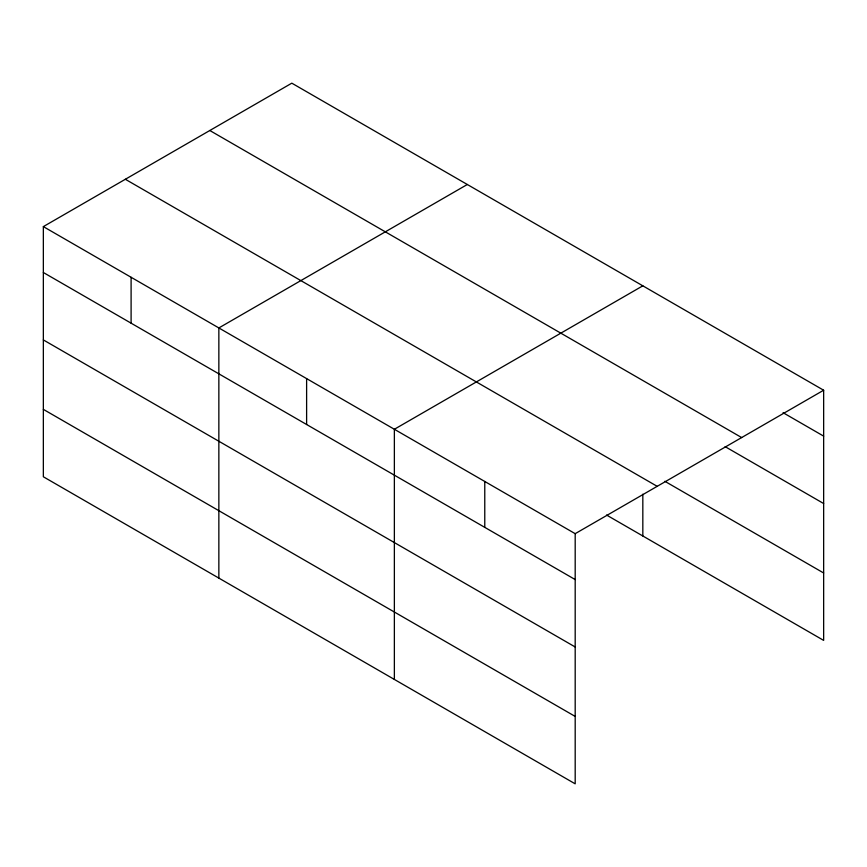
<?xml version="1.0" encoding="UTF-8"?>
<svg xmlns="http://www.w3.org/2000/svg" width="867" height="867" viewBox="0 0 867 867"><rect width="100%" height="100%" fill="white"/><g stroke="black" fill="none" stroke-linecap="round" stroke-linejoin="round"><path stroke-width="1.3" d="M606.553 515.041L823.65 640.388L823.65 390.226L291.811 83.167L43.35 226.612L43.35 476.774L575.189 783.833L575.189 533.671L43.35 226.612M467.313 184.498L218.852 327.943L218.852 578.105M642.826 285.828L394.366 429.273L394.366 679.435M575.189 533.671L823.65 390.226M783.085 412.703L823.65 436.123M209.814 130.505L741.653 437.564M725.126 446.646L823.65 503.532M664.848 481.293L823.65 572.979M125.347 179.274L657.186 486.333M43.35 272.509L575.189 579.568M43.35 339.918L575.189 646.977M43.35 409.365L575.189 716.424M642.826 494.19L642.826 535.99M484.772 481.467L484.772 527.364M306.615 378.608L306.615 424.505M131.101 277.277L131.101 323.174"/></g></svg>
